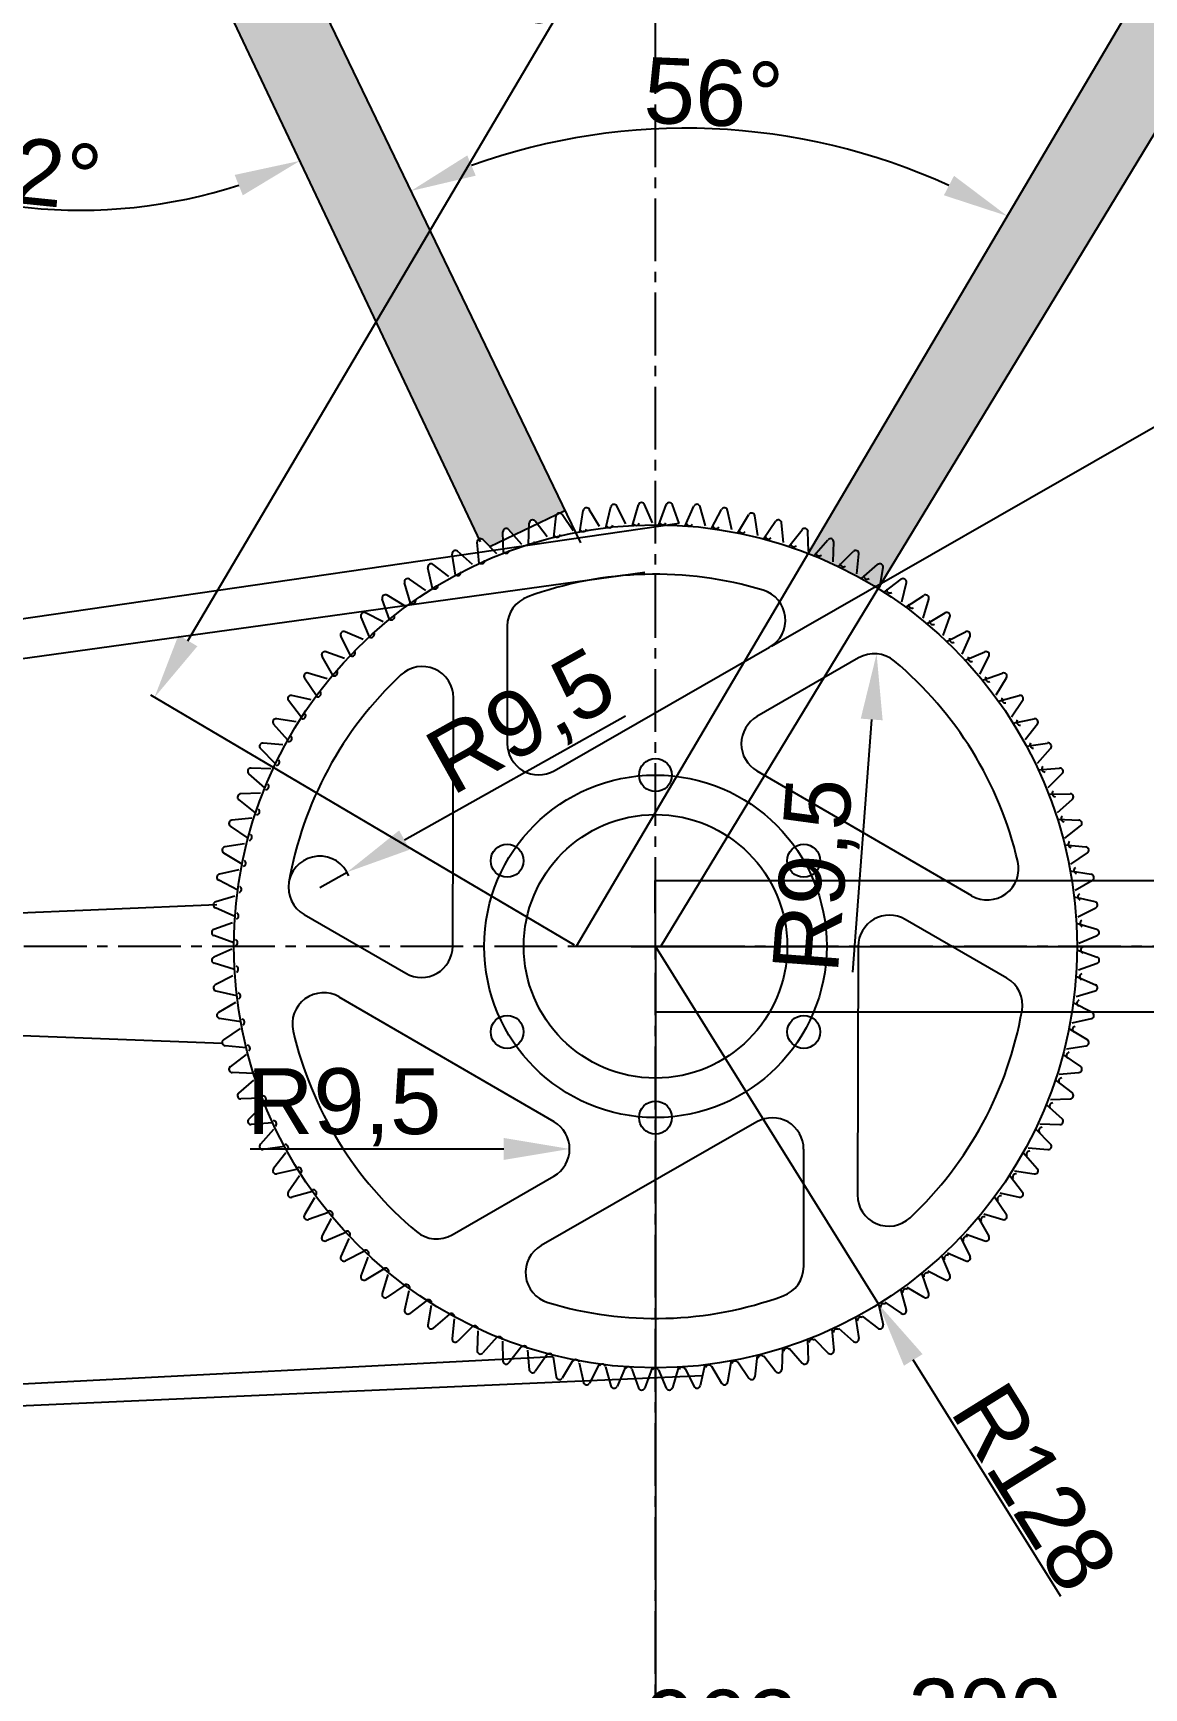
# Model space of a CAD drawing. Header units: millimetres. Extents: x 1569 to 4568, y 657 to 2601.
# Drawn here: x 2458 to 2795, y 1323 to 1825 of the extents above; entities that cross this region are included whole.
import ezdxf

# ---------------------------------------------------------------- set-up
doc = ezdxf.new("R2010")
doc.units = ezdxf.units.MM
doc.linetypes.add('CENTER2', pattern=[28.575, 19.05, -3.175, 3.175, -3.175])
doc.styles.get("Standard").update_dxf_attribs({"font": 'arial.ttf'})
doc.dimstyles.new('ISO-25', dxfattribs={"dimtxt": 20, "dimasz": 20, "dimexe": 1.25, "dimexo": 0.625, "dimtad": 1, "dimtxsty": 'Standard', "dimcen": 2.5, "dimadec": 0, "dimazin": 0, "dimtfac": 1, "dimtmove": 0, "dimatfit": 3, "dimfxl": 1, "dimarcsym": 0})

# ---------------------------------------------------------------- blocks, each defined once
blk = doc.blocks.new('*U1')
at = {"color": 0, "linetype": 'CENTER2', "transparency": 16777216}
for p, q in [((0, 8), (0, 584.58)), ((-791.83, 0), (-8, 0)), ((8, 0), (928.58, 0)), ((0, -392.41), (0, -8))]:
    blk.add_line(p, q, dxfattribs=at)
at = {"color": 0, "linetype": 'Continuous', "transparency": 16777216}
for p, q in [((-4, 0), (4, 0)), ((0, -4), (0, 4))]:
    blk.add_line(p, q, dxfattribs=at)
blk = doc.blocks.new('*U2')
blk.add_circle((0, 0), 5)
blk = doc.blocks.new('*U3')
at = {"color": 0, "linetype": 'ByBlock', "lineweight": -2, "transparency": 16777216}
blk.add_blockref('*U2', (2647.01, 1599.82), dxfattribs=at)
for p, rotation in [((2601.97, 1573.82), 59.99999999999999), ((2692.04, 1573.82), 299.9999999999999), ((2601.97, 1521.82), 120), ((2692.04, 1521.82), 240), ((2647.01, 1495.82), 180)]:
    blk.add_blockref('*U2', p, dxfattribs=dict(at, rotation=rotation))
blk = doc.blocks.new('*U4')
blk.add_line((-32.72, -18.76), (32.72, 18.76))
blk = doc.blocks.new('*U5')
at = {"color": 0, "linetype": 'ByBlock', "lineweight": -2, "transparency": 16777216}
blk.add_blockref('*U4', (2648.95, 1619.9), dxfattribs=at)
for p, rotation in [((2585.56, 1585.55), 59.99999999999999), ((2710.4, 1582.17), 299.9999999999999), ((2583.61, 1513.47), 120), ((2708.45, 1510.1), 240), ((2645.06, 1475.75), 180)]:
    blk.add_blockref('*U4', p, dxfattribs=dict(at, rotation=rotation))
blk = doc.blocks.new('*U6')
blk.add_arc((3.03, -109.57), 113, 73.1815, 110.0595)
blk = doc.blocks.new('*U7')
at = {"color": 0, "linetype": 'ByBlock', "lineweight": -2, "transparency": 16777216}
blk.add_blockref('*U6', (2643.97, 1657.39), dxfattribs=at)
for p, rotation in [((2740.38, 1605.23), 299.9999999999999), ((2550.6, 1599.98), 59.99999999999999), ((2743.41, 1495.66), 240), ((2553.63, 1490.41), 120), ((2650.04, 1438.25), 180)]:
    blk.add_blockref('*U6', p, dxfattribs=dict(at, rotation=rotation))
blk = doc.blocks.new('*U8')
blk.add_arc((-6.12, -0.43), 9.5, 299.8197, 73.1815)
blk = doc.blocks.new('*U9')
at = {"color": 0, "linetype": 'ByBlock', "lineweight": -2, "transparency": 16777216}
blk.add_blockref('*U8', (2683.08, 1647.32), dxfattribs=at)
for p, rotation in [((2578.87, 1628.81), 60.00000000000001), ((2751.21, 1566.33), 299.9999999999999), ((2542.8, 1529.31), 120), ((2715.14, 1466.83), 239.9999999999999), ((2610.94, 1448.32), 180)]:
    blk.add_blockref('*U8', p, dxfattribs=dict(at, rotation=rotation))
blk = doc.blocks.new('*U10')
blk.add_arc((2.39, 4.75), 9.5, 180, 299.8197)
blk = doc.blocks.new('*U11')
at = {"color": 0, "linetype": 'ByBlock', "lineweight": -2, "transparency": 16777216}
for p, rotation in [((2677.26, 1609.04), 299.9999999999998), ((2715.15, 1552.23), 239.9999999999999), ((2578.86, 1543.42), 59.99999999999996), ((2616.75, 1486.6), 119.9999999999999), ((2684.89, 1491.01), 180)]:
    blk.add_blockref('*U10', p, dxfattribs=dict(at, rotation=rotation))
blk.add_blockref('*U10', (2609.12, 1604.63), dxfattribs=at)
blk = doc.blocks.new('*U12')
blk.add_line((0, 17.83), (0, -17.83))
blk = doc.blocks.new('*U13')
at = {"color": 0, "linetype": 'ByBlock', "lineweight": -2, "transparency": 16777216}
blk.add_blockref('*U12', (2602.01, 1627.21), dxfattribs=at)
for p, rotation in [((2693.26, 1626.49), 299.9999999999999), ((2555.75, 1548.55), 59.99999999999999), ((2738.26, 1547.1), 240), ((2692.01, 1468.43), 180), ((2600.75, 1469.16), 120)]:
    blk.add_blockref('*U12', p, dxfattribs=dict(at, rotation=rotation))
blk = doc.blocks.new('*U14')
blk.add_arc((6.38, -4.46), 9.5, 110.0595, 180)
blk = doc.blocks.new('*U15')
at = {"color": 0, "linetype": 'ByBlock', "lineweight": -2, "transparency": 16777216}
blk.add_blockref('*U14', (2605.13, 1649.51), dxfattribs=at)
for p, rotation in [((2714.13, 1634.93), 299.9999999999999), ((2538.01, 1562.4), 59.99999999999999), ((2756.01, 1533.25), 239.9999999999999), ((2579.89, 1460.71), 120), ((2688.89, 1446.14), 180)]:
    blk.add_blockref('*U14', p, dxfattribs=dict(at, rotation=rotation))
blk = doc.blocks.new('*U16')
blk.add_arc((0, -0.7), 1, 23.1959, 156.8041)
blk = doc.blocks.new('*U17')
at = {"color": 0, "linetype": 'ByBlock', "lineweight": -2, "transparency": 16777216}
for p, rotation in [((2625.2, 1674.06), 190.8), ((2633.17, 1675.25), 187.2), ((2641.2, 1675.94), 183.6), ((2649.26, 1676.13), 180), ((2657.32, 1675.8), 176.4000000000001), ((2665.33, 1674.97), 172.8000000000001), ((2673.28, 1673.64), 169.2000000000001), ((2609.56, 1670.19), 198.0000000000001), ((2617.32, 1672.37), 194.4000000000001), ((2681.13, 1671.81), 165.6000000000001), ((2688.85, 1669.5), 162.0000000000001), ((2594.53, 1664.39), 205.2), ((2601.95, 1667.53), 201.6000000000001), ((2696.41, 1666.7), 158.4), ((2703.78, 1663.43), 154.8000000000001), ((2587.31, 1660.8), 208.8), ((2710.93, 1659.71), 151.2), ((2580.34, 1656.76), 212.4), ((2717.83, 1655.55), 147.6000000000001), ((2573.63, 1652.28), 216), ((2724.46, 1650.96), 144), ((2567.22, 1647.4), 219.6), ((2730.79, 1645.96), 140.3999999999999), ((2561.13, 1642.12), 223.2), ((2736.79, 1640.58), 136.8), ((2555.38, 1636.47), 226.8), ((2742.43, 1634.83), 133.2), ((2549.99, 1630.47), 230.4000000000001), ((2747.71, 1628.74), 129.6), ((2545, 1624.15), 234), ((2752.6, 1622.32), 126), ((2540.41, 1617.52), 237.6000000000001), ((2757.07, 1615.62), 122.4), ((2536.24, 1610.62), 241.2), ((2761.11, 1608.64), 118.8), ((2532.52, 1603.47), 244.8), ((2764.71, 1601.43), 115.2), ((2529.26, 1596.1), 248.4), ((2767.84, 1594.01), 111.6000000000001), ((2526.46, 1588.54), 251.9999999999999), ((2770.51, 1586.4), 108), ((2524.14, 1580.82), 255.6), ((2772.69, 1578.64), 104.4), ((2522.31, 1572.97), 259.2), ((2774.38, 1570.76), 100.8), ((2520.98, 1565.02), 262.8000000000001), ((2775.57, 1562.78), 97.20000000000003), ((2520.15, 1557), 266.4), ((2776.25, 1554.75), 93.60000000000004), ((2519.83, 1548.95), 270.0000000000001), ((2776.44, 1546.69), 90.00000000000001), ((2520.01, 1540.89), 273.6), ((2776.11, 1538.64), 86.40000000000003), ((2520.7, 1532.86), 277.2), ((2775.28, 1530.62), 82.8), ((2521.89, 1524.89), 280.8), ((2773.95, 1522.67), 79.20000000000002), ((2523.58, 1517.01), 284.4), ((2772.13, 1514.82), 75.60000000000002), ((2525.76, 1509.25), 287.9999999999999), ((2769.81, 1507.1), 72), ((2528.43, 1501.64), 291.6), ((2767.01, 1499.54), 68.40000000000002), ((2531.56, 1494.21), 295.2), ((2763.75, 1492.17), 64.79999999999998), ((2535.16, 1487), 298.8000000000001), ((2760.02, 1485.02), 61.20000000000001), ((2539.2, 1480.03), 302.4000000000001), ((2755.86, 1478.12), 57.60000000000003), ((2543.67, 1473.32), 306.0000000000001), ((2751.27, 1471.5), 54), ((2548.56, 1466.91), 309.6), ((2746.27, 1465.17), 50.40000000000001), ((2553.83, 1460.81), 313.2), ((2740.89, 1459.17), 46.79999999999998), ((2559.48, 1455.07), 316.8), ((2735.14, 1453.52), 43.20000000000001), ((2565.48, 1449.68), 320.4), ((2729.05, 1448.24), 39.60000000000003), ((2571.81, 1444.69), 324.0000000000001), ((2722.64, 1443.36), 36.00000000000001), ((2578.43, 1440.1), 327.6000000000001), ((2715.93, 1438.89), 32.40000000000001), ((2585.34, 1435.93), 331.2000000000002), ((2592.48, 1432.21), 334.8000000000001), ((2708.96, 1434.85), 28.79999999999999), ((2599.85, 1428.94), 338.4000000000001), ((2694.32, 1428.11), 21.60000000000004), ((2701.74, 1431.25), 25.20000000000002), ((2607.41, 1426.15), 342.0000000000001), ((2615.13, 1423.83), 345.6), ((2622.98, 1422), 349.2), ((2678.95, 1423.27), 14.40000000000001), ((2686.71, 1425.45), 17.99999999999999), ((2630.93, 1420.67), 352.8000000000001), ((2638.95, 1419.84), 356.4000000000001), ((2655.06, 1419.7), 3.5999999999998), ((2663.1, 1420.39), 7.199999999999929), ((2671.07, 1421.58), 10.79999999999999)]:
    blk.add_blockref('*U16', p, dxfattribs=dict(at, rotation=rotation))
blk.add_blockref('*U16', (2647.01, 1419.52), dxfattribs=at)
blk = doc.blocks.new('*U18')
blk.add_line((-1.19, 2.77), (1.19, -2.77))
blk = doc.blocks.new('*U19')
at = {"color": 0, "linetype": 'ByBlock', "lineweight": -2, "transparency": 16777216}
for p, rotation in [((2620.32, 1676.47), 190.7999999999999), ((2628.45, 1677.89), 187.1999999999999), ((2636.66, 1678.8), 183.5999999999998), ((2644.9, 1679.19), 180), ((2653.15, 1679.07), 176.4), ((2661.38, 1678.42), 172.8000000000001), ((2669.56, 1677.26), 169.2000000000001), ((2677.64, 1675.59), 165.6), ((2604.41, 1672.11), 198), ((2612.3, 1674.54), 194.3999999999999), ((2685.6, 1673.41), 162), ((2693.41, 1670.74), 158.4), ((2589.17, 1665.79), 205.2), ((2596.69, 1669.19), 201.5999999999999), ((2701.04, 1667.59), 154.8), ((2581.87, 1661.93), 208.8), ((2708.45, 1663.96), 151.2), ((2574.84, 1657.62), 212.4), ((2715.62, 1659.87), 147.6), ((2722.52, 1655.34), 144), ((2568.09, 1652.87), 215.9999999999999), ((2729.12, 1650.39), 140.4), ((2561.65, 1647.7), 219.6), ((2555.54, 1642.15), 223.1999999999999), ((2735.4, 1645.03), 136.8), ((2549.8, 1636.22), 226.8), ((2741.33, 1639.29), 133.2), ((2746.89, 1633.18), 129.6), ((2544.44, 1629.94), 230.4), ((2752.05, 1626.74), 126), ((2539.49, 1623.34), 234), ((2534.96, 1616.44), 237.6), ((2756.8, 1619.99), 122.4), ((2761.11, 1612.96), 118.8), ((2530.87, 1609.27), 241.1999999999999), ((2527.24, 1601.85), 244.7999999999999), ((2764.98, 1605.66), 115.2), ((2768.38, 1598.14), 111.6), ((2524.09, 1594.23), 248.4), ((2521.41, 1586.42), 251.9999999999999), ((2771.3, 1590.42), 108), ((2773.73, 1582.53), 104.4), ((2519.24, 1578.45), 255.6), ((2775.66, 1574.51), 100.8), ((2517.57, 1570.37), 259.2), ((2777.08, 1566.38), 97.2), ((2516.41, 1562.2), 262.8000000000001), ((2777.99, 1558.17), 93.59999999999997), ((2515.76, 1553.97), 266.4), ((2778.38, 1549.93), 89.99999999999999), ((2515.63, 1545.72), 270), ((2778.25, 1541.67), 86.4), ((2516.03, 1537.47), 273.6), ((2777.61, 1533.44), 82.79999999999995), ((2516.93, 1529.27), 277.1999999999999), ((2518.36, 1521.14), 280.7999999999999), ((2776.45, 1525.27), 79.19999999999999), ((2774.77, 1517.19), 75.59999999999995), ((2520.29, 1513.11), 284.4), ((2772.6, 1509.23), 71.99999999999997), ((2522.71, 1505.22), 288), ((2769.93, 1501.42), 68.39999999999999), ((2525.63, 1497.5), 291.6), ((2766.77, 1493.79), 64.79999999999997), ((2529.03, 1489.98), 295.2000000000001), ((2763.14, 1486.38), 61.19999999999997), ((2532.9, 1482.69), 298.8000000000001), ((2537.21, 1475.65), 302.4), ((2759.05, 1479.21), 57.59999999999994), ((2754.53, 1472.31), 53.99999999999998), ((2541.96, 1468.9), 305.9999999999999), ((2749.57, 1465.7), 50.39999999999998), ((2547.12, 1462.46), 309.6), ((2552.68, 1456.36), 313.1999999999999), ((2744.21, 1459.43), 46.79999999999997), ((2558.61, 1450.62), 316.8), ((2738.47, 1453.5), 43.19999999999999), ((2564.89, 1445.26), 320.4), ((2732.37, 1447.94), 39.59999999999994), ((2571.49, 1440.3), 323.9999999999999), ((2725.93, 1442.78), 35.99999999999996), ((2578.39, 1435.77), 327.6), ((2719.18, 1438.03), 32.39999999999998), ((2585.56, 1431.69), 331.2), ((2704.85, 1429.85), 25.19999999999997), ((2712.14, 1433.71), 28.79999999999993), ((2592.97, 1428.06), 334.8000000000001), ((2600.6, 1424.9), 338.4), ((2697.32, 1426.45), 21.59999999999994), ((2608.41, 1422.23), 342), ((2616.37, 1420.05), 345.6), ((2673.69, 1419.17), 10.79999999999992), ((2681.72, 1421.1), 14.39999999999996), ((2689.6, 1423.53), 17.99999999999997), ((2624.46, 1418.38), 349.1999999999999), ((2632.63, 1417.22), 352.8), ((2640.86, 1416.58), 356.4), ((2657.36, 1416.84), 3.5999999999998), ((2665.56, 1417.75), 7.199999999999929)]:
    blk.add_blockref('*U18', p, dxfattribs=dict(at, rotation=rotation))
blk.add_blockref('*U18', (2649.11, 1416.45), dxfattribs=at)
blk = doc.blocks.new('*U20')
blk.add_arc((-0.02, 0.64), 1, 203.1959, 343.5363)
blk = doc.blocks.new('*U21')
at = {"color": 0, "linetype": 'ByBlock', "lineweight": -2, "transparency": 16777216}
for p, rotation in [((2617.67, 1679.03), 190.8), ((2625.97, 1680.62), 187.2), ((2634.35, 1681.68), 183.6), ((2642.78, 1682.21), 180), ((2651.22, 1682.21), 176.4000000000002), ((2659.65, 1681.68), 172.8000000000001), ((2668.03, 1680.62), 169.2000000000001), ((2676.33, 1679.04), 165.6000000000001), ((2601.46, 1674.32), 198), ((2609.49, 1676.93), 194.4), ((2684.51, 1676.94), 162.0000000000001), ((2692.55, 1674.33), 158.4), ((2585.96, 1667.62), 205.2000000000001), ((2593.6, 1671.21), 201.6), ((2700.4, 1671.22), 154.8000000000001), ((2708.04, 1667.62), 151.2), ((2578.56, 1663.55), 208.8), ((2715.44, 1663.55), 147.6000000000001), ((2571.43, 1659.02), 212.4), ((2722.57, 1659.03), 144.0000000000001), ((2564.6, 1654.06), 216), ((2729.41, 1654.06), 140.4000000000001), ((2558.09, 1648.67), 219.6000000000001), ((2735.92, 1648.68), 136.8000000000001), ((2551.93, 1642.89), 223.2000000000001), ((2742.07, 1642.9), 133.2000000000001), ((2546.15, 1636.73), 226.8000000000001), ((2747.86, 1636.74), 129.6000000000001), ((2540.77, 1630.22), 230.4), ((2753.24, 1630.23), 126), ((2535.8, 1623.39), 234), ((2758.21, 1623.4), 122.4000000000001), ((2531.28, 1616.26), 237.6), ((2762.73, 1616.27), 118.8000000000001), ((2527.21, 1608.86), 241.2), ((2766.8, 1608.87), 115.2000000000001), ((2523.61, 1601.21), 244.7999999999999), ((2770.4, 1601.22), 111.6), ((2520.5, 1593.36), 248.4), ((2773.51, 1593.37), 108), ((2517.89, 1585.33), 252.0000000000001), ((2776.12, 1585.34), 104.4000000000001), ((2515.79, 1577.15), 255.6000000000001), ((2778.22, 1577.16), 100.8000000000001), ((2514.21, 1568.85), 259.2), ((2779.8, 1568.86), 97.20000000000005), ((2513.15, 1560.47), 262.8000000000001), ((2780.86, 1560.48), 93.60000000000002), ((2512.62, 1552.04), 266.4), ((2781.39, 1552.05), 90.00000000000004), ((2512.62, 1543.59), 270), ((2781.39, 1543.6), 86.40000000000005), ((2513.15, 1535.16), 273.6), ((2780.86, 1535.17), 82.80000000000007), ((2514.21, 1526.78), 277.2), ((2779.8, 1526.79), 79.20000000000003), ((2515.79, 1518.49), 280.8), ((2778.22, 1518.5), 75.60000000000001), ((2517.89, 1510.31), 284.4), ((2776.12, 1510.32), 72.00000000000003), ((2520.5, 1502.27), 288.0000000000001), ((2773.51, 1502.28), 68.40000000000005), ((2523.61, 1494.42), 291.6000000000001), ((2770.4, 1494.43), 64.80000000000005), ((2527.21, 1486.78), 295.2000000000001), ((2766.81, 1486.79), 61.20000000000004), ((2531.28, 1479.38), 298.8000000000001), ((2762.74, 1479.39), 57.60000000000001), ((2535.81, 1472.24), 302.4), ((2758.21, 1472.25), 54.00000000000001), ((2540.77, 1465.41), 306), ((2753.25, 1465.42), 50.40000000000003), ((2546.16, 1458.9), 309.6), ((2747.86, 1458.91), 46.80000000000001), ((2551.94, 1452.75), 313.1999999999999), ((2742.08, 1452.75), 43.20000000000004), ((2558.1, 1446.97), 316.8000000000001), ((2735.92, 1446.97), 39.59999999999999), ((2564.6, 1441.58), 320.4), ((2729.42, 1441.59), 36.00000000000003), ((2571.44, 1436.62), 324.0000000000001), ((2722.58, 1436.62), 32.40000000000004), ((2578.57, 1432.09), 327.6000000000001), ((2715.45, 1432.1), 28.8), ((2585.97, 1428.02), 331.2000000000002), ((2708.05, 1428.03), 25.20000000000002), ((2593.61, 1424.43), 334.8000000000001), ((2700.41, 1424.43), 21.59999999999998), ((2601.47, 1421.32), 338.4000000000001), ((2609.5, 1418.71), 342.0000000000001), ((2617.68, 1416.61), 345.6), ((2676.34, 1416.61), 10.79999999999995), ((2684.52, 1418.71), 14.40000000000004), ((2692.56, 1421.32), 17.99999999999999), ((2625.98, 1415.03), 349.2000000000002), ((2634.36, 1413.97), 352.8000000000001), ((2642.79, 1413.44), 356.4000000000003), ((2659.66, 1413.97), 3.600000000000003), ((2668.04, 1415.03), 7.19999999999998)]:
    blk.add_blockref('*U20', p, dxfattribs=dict(at, rotation=rotation))
blk.add_blockref('*U20', (2651.23, 1413.44), dxfattribs=at)
blk = doc.blocks.new('*U22')
blk.add_line((0.92, 3.11), (-0.92, -3.11))
blk = doc.blocks.new('*U23')
at = {"color": 0, "linetype": 'ByBlock', "lineweight": -2, "transparency": 16777216}
for p, rotation in [((2616.5, 1675.28), 190.8), ((2624.56, 1676.94), 187.2), ((2632.71, 1678.1), 183.5999999999998), ((2640.92, 1678.74), 180), ((2649.15, 1678.86), 176.4000000000001), ((2657.38, 1678.47), 172.8000000000001), ((2665.56, 1677.56), 169.2), ((2673.67, 1676.14), 165.6), ((2600.76, 1670.45), 198), ((2608.55, 1673.11), 194.4), ((2681.67, 1674.21), 162), ((2689.54, 1671.79), 158.4), ((2593.15, 1667.31), 201.5999999999999), ((2697.24, 1668.87), 154.8), ((2704.74, 1665.48), 151.2), ((2585.76, 1663.69), 205.2), ((2712.02, 1661.62), 147.6), ((2578.6, 1659.61), 208.8), ((2719.03, 1657.31), 144), ((2571.72, 1655.1), 212.4), ((2725.77, 1652.58), 140.4), ((2565.13, 1650.16), 216), ((2732.19, 1647.42), 136.8), ((2558.87, 1644.82), 219.6), ((2738.27, 1641.88), 133.2), ((2552.95, 1639.09), 223.2000000000001), ((2744, 1635.96), 129.6), ((2547.4, 1633), 226.7999999999999), ((2542.25, 1626.58), 230.4), ((2749.34, 1629.7), 126), ((2754.28, 1623.11), 122.4), ((2537.51, 1619.85), 234), ((2758.8, 1616.23), 118.8), ((2533.21, 1612.83), 237.6), ((2762.87, 1609.07), 115.2), ((2529.35, 1605.56), 241.2), ((2766.49, 1601.68), 111.6), ((2525.96, 1598.06), 244.7999999999999), ((2769.64, 1594.07), 108), ((2523.04, 1590.36), 248.4), ((2772.3, 1586.28), 104.4), ((2520.62, 1582.49), 252), ((2774.46, 1578.33), 100.8), ((2518.69, 1574.48), 255.6000000000001), ((2517.27, 1566.38), 259.2), ((2776.13, 1570.27), 97.20000000000003), ((2777.28, 1562.12), 93.59999999999998), ((2516.36, 1558.19), 262.8000000000001), ((2777.92, 1553.91), 90.00000000000001), ((2515.96, 1549.97), 266.4), ((2778.05, 1545.68), 86.40000000000002), ((2516.09, 1541.74), 270), ((2777.65, 1537.45), 82.8), ((2516.73, 1533.53), 273.6), ((2776.75, 1529.27), 79.20000000000002), ((2517.88, 1525.38), 277.1999999999999), ((2775.32, 1521.16), 75.59999999999997), ((2519.55, 1517.31), 280.7999999999999), ((2773.4, 1513.16), 71.99999999999999), ((2521.72, 1509.37), 284.4), ((2524.38, 1501.58), 288), ((2770.97, 1505.29), 68.4), ((2768.06, 1497.59), 64.79999999999998), ((2527.52, 1493.97), 291.6000000000001), ((2531.14, 1486.57), 295.2), ((2764.66, 1490.09), 61.2), ((2760.8, 1482.81), 57.59999999999997), ((2535.21, 1479.42), 298.8000000000001), ((2756.5, 1475.79), 54), ((2539.73, 1472.53), 302.4), ((2544.67, 1465.95), 306), ((2751.76, 1469.06), 50.40000000000001), ((2550.01, 1459.68), 309.6), ((2746.61, 1462.64), 46.79999999999999), ((2741.06, 1456.55), 43.20000000000001), ((2555.74, 1453.77), 313.1999999999999), ((2735.15, 1450.83), 39.59999999999997), ((2561.82, 1448.22), 316.8), ((2728.88, 1445.49), 35.99999999999999), ((2568.25, 1443.07), 320.4), ((2722.29, 1440.55), 32.40000000000001), ((2574.98, 1438.33), 324), ((2715.41, 1436.03), 28.79999999999998), ((2582, 1434.02), 327.6), ((2589.27, 1430.17), 331.2), ((2708.26, 1431.96), 25.19999999999999), ((2596.77, 1426.77), 334.8), ((2693.25, 1425.19), 17.99999999999997), ((2700.86, 1428.34), 21.59999999999998), ((2604.47, 1423.86), 338.4), ((2612.34, 1421.43), 342), ((2620.34, 1419.5), 345.6), ((2677.52, 1420.36), 10.79999999999999), ((2685.46, 1422.53), 14.39999999999999), ((2628.45, 1418.08), 349.1999999999999), ((2636.64, 1417.17), 352.8000000000001), ((2644.86, 1416.78), 356.3999999999999), ((2661.3, 1417.55), 3.5999999999998), ((2669.45, 1418.7), 7.20000000000003)]:
    blk.add_blockref('*U22', p, dxfattribs=dict(at, rotation=rotation))
blk.add_blockref('*U22', (2653.09, 1416.9), dxfattribs=at)
blk = doc.blocks.new('*D38')
at = {"color": 0, "lineweight": -2, "transparency": 16777216}
for p, q in [((2461.79, 1957.84), (2403.87, 2001.03)), ((2111.36, 1606.67), (2392.92, 1984.25)), ((2156.32, 1548.2), (2098.4, 1591.39))]:
    blk.add_line(p, q, dxfattribs=at)
at = {"color": 0, "transparency": 16777216}
for points in [[(2390.25, 1986.24), (2395.59, 1982.26), (2404.88, 2000.28)], [(2108.69, 1608.67), (2114.03, 1604.68), (2099.4, 1590.64)]]:
    blk.add_solid(points, dxfattribs=at)
at = {"layer": 'Defpoints', "color": 0, "transparency": 16777216}
for p in [(2404.88, 2000.28), (2462.29, 1957.46), (2156.82, 1547.82)]:
    blk.add_point(p, dxfattribs=at)
at = {"color": 0, "transparency": 16777216, "insert": (2243.45, 1801.94), "char_height": 20, "attachment_point": 5, "rotation": 53.2879}
blk.add_mtext('511', dxfattribs=at)
blk = doc.blocks.new('*D44')
at = {"color": 0, "lineweight": -2, "transparency": 16777216}
for p, q in [((2647.01, 1547.82), (2714.71, 1439.2)), ((2770.06, 1350.41), (2725.29, 1422.22))]:
    blk.add_line(p, q, dxfattribs=at)
at = {"color": 0, "transparency": 16777216}
blk.add_solid([(2728.12, 1423.99), (2722.46, 1420.46), (2714.71, 1439.2)], dxfattribs=at)
at = {"layer": 'Defpoints', "color": 0, "transparency": 16777216}
for p in [(2647.01, 1547.82), (2714.71, 1439.2)]:
    blk.add_point(p, dxfattribs=at)
at = {"color": 0, "transparency": 16777216, "insert": (2762.16, 1383.56), "char_height": 20, "attachment_point": 5, "rotation": 301.9359}
blk.add_mtext('R128', dxfattribs=at)
blk = doc.blocks.new('*D45')
at = {"color": 0, "lineweight": -2, "transparency": 16777216}
for p, q in [((2883.67, 1990.83), (2755.01, 2066.74)), ((2505.05, 1640.64), (2745.92, 2048.88)), ((2622.47, 1548.14), (2493.81, 1624.05))]:
    blk.add_line(p, q, dxfattribs=at)
at = {"color": 0, "transparency": 16777216}
for points in [[(2743.05, 2050.57), (2748.79, 2047.19), (2756.09, 2066.1)], [(2502.18, 1642.34), (2507.92, 1638.95), (2494.89, 1623.42)]]:
    blk.add_solid(points, dxfattribs=at)
at = {"layer": 'Defpoints', "color": 0, "transparency": 16777216}
for p in [(2756.09, 2066.1), (2884.21, 1990.51), (2623.01, 1547.82)]:
    blk.add_point(p, dxfattribs=at)
at = {"color": 0, "transparency": 16777216, "insert": (2616.15, 1850.27), "char_height": 20, "attachment_point": 5, "rotation": 59.4584}
blk.add_mtext('514', dxfattribs=at)
blk = doc.blocks.new('*D49')
at = {"color": 0, "lineweight": -2, "transparency": 16777216}
for p, q in [((2171.76, 1545.2), (2172.27, 1298.81)), ((3133.76, 1547.2), (3134.27, 1300.81)), ((2192.27, 1300.1), (3114.27, 1302.02))]:
    blk.add_line(p, q, dxfattribs=at)
at = {"color": 0, "transparency": 16777216}
for points in [[(2192.26, 1303.44), (2192.28, 1296.77), (2172.27, 1300.06)], [(3114.26, 1305.35), (3114.28, 1298.68), (3134.27, 1302.06)]]:
    blk.add_solid(points, dxfattribs=at)
at = {"layer": 'Defpoints', "color": 0, "transparency": 16777216}
for p in [(3133.76, 1547.82), (2171.76, 1545.82), (3134.27, 1302.06)]:
    blk.add_point(p, dxfattribs=at)
at = {"color": 0, "transparency": 16777216, "insert": (2666.98, 1311.92), "char_height": 20, "attachment_point": 5, "rotation": 0.1189}
blk.add_mtext('962', dxfattribs=at)
blk = doc.blocks.new('*D51')
at = {"color": 0, "lineweight": -2, "transparency": 16777216}
blk.add_line((2533.74, 1937.96), (2556.25, 2022.13), dxfattribs=at)
at = {"color": 0, "transparency": 16777216}
blk.add_solid([(2553.03, 2022.99), (2559.47, 2021.27), (2561.42, 2041.45)], dxfattribs=at)
at = {"layer": 'Defpoints', "color": 0, "transparency": 16777216}
for p in [(2561.42, 2041.45), (2458.09, 1655.03)]:
    blk.add_point(p, dxfattribs=at)
at = {"color": 0, "transparency": 16777216, "insert": (2531.4, 1973.33), "char_height": 20, "attachment_point": 5, "rotation": 75.0293}
blk.add_mtext('∅400', dxfattribs=at)
blk = doc.blocks.new('*D52')
at = {"color": 0, "lineweight": -2, "transparency": 16777216}
blk.add_arc((2656.2, 1604.06), 192.19, 65.4235, 109.7823, dxfattribs=at)
at = {"color": 0, "transparency": 16777216}
for points in [[(2592.44, 1781.84), (2589.86, 1787.99), (2572.71, 1777.18)], [(2737.67, 1781.8), (2734.59, 1775.89), (2753.86, 1769.59)]]:
    blk.add_solid(points, dxfattribs=at)
at = {"layer": 'Defpoints', "color": 0, "transparency": 16777216}
for p in [(2884.71, 1991.36), (2486.26, 1956.41), (2695.43, 1792.21), (2624.24, 1670.32), (2623.01, 1547.82)]:
    blk.add_point(p, dxfattribs=at)
at = {"color": 0, "transparency": 16777216, "insert": (2664.69, 1806.92), "char_height": 20, "attachment_point": 5, "rotation": 357.6029}
blk.add_mtext('56°', dxfattribs=at)
blk = doc.blocks.new('*D53')
at = {"color": 0, "lineweight": -2, "transparency": 16777216}
blk.add_arc((2472.37, 1927.18), 155.82, 240.3459, 287.9805, dxfattribs=at)
at = {"color": 0, "transparency": 16777216}
for points in [[(2393.44, 1788.98), (2397.11, 1794.55), (2378.57, 1802.76)], [(2519.24, 1782.07), (2521.7, 1775.87), (2539.06, 1786.35)]]:
    blk.add_solid(points, dxfattribs=at)
at = {"layer": 'Defpoints', "color": 0, "transparency": 16777216}
for p in [(2472.37, 1927.18), (2472.37, 1927.18), (2428.82, 1777.57), (2593.86, 1670.62), (2185.29, 1546.4)]:
    blk.add_point(p, dxfattribs=at)
at = {"color": 0, "transparency": 16777216, "insert": (2457.62, 1782.95), "char_height": 20, "attachment_point": 5, "rotation": 354.1632}
blk.add_mtext('62°', dxfattribs=at)
blk = doc.blocks.new('*D56')
at = {"color": 0, "lineweight": -2, "transparency": 16777216}
blk.add_line((2523.99, 1486.3), (2600.94, 1486.3), dxfattribs=at)
at = {"color": 0, "transparency": 16777216}
blk.add_solid([(2600.94, 1489.63), (2600.94, 1482.96), (2620.94, 1486.3)], dxfattribs=at)
at = {"layer": 'Defpoints', "color": 0, "transparency": 16777216}
for p in [(2611.44, 1486.3), (2620.94, 1486.3)]:
    blk.add_point(p, dxfattribs=at)
at = {"color": 0, "transparency": 16777216, "insert": (2552.47, 1498.94), "char_height": 20, "attachment_point": 5}
blk.add_mtext('R9,5', dxfattribs=at)
blk = doc.blocks.new('*D57')
at = {"color": 0, "lineweight": -2, "transparency": 16777216}
for p, q in [((2637.95, 1617.69), (2570.8, 1580.1)), ((2545.06, 1565.69), (2553.35, 1570.33))]:
    blk.add_line(p, q, dxfattribs=at)
blk.add_arc((2545.06, 1565.69), 9.5, 21.7048, 166.29, dxfattribs=at)
at = {"color": 0, "transparency": 16777216}
blk.add_solid([(2569.17, 1583.01), (2572.43, 1577.19), (2553.35, 1570.33)], dxfattribs=at)
at = {"layer": 'Defpoints', "color": 0, "transparency": 16777216}
for p in [(2553.35, 1570.33), (2545.06, 1565.69)]:
    blk.add_point(p, dxfattribs=at)
at = {"color": 0, "transparency": 16777216, "insert": (2606.92, 1614.82), "char_height": 20, "attachment_point": 5, "rotation": 29.2437}
blk.add_mtext('R9,5', dxfattribs=at)
blk = doc.blocks.new('*D58')
at = {"color": 0, "lineweight": -2, "transparency": 16777216}
blk.add_line((2706.92, 1539.97), (2712.67, 1616.71), dxfattribs=at)
at = {"color": 0, "transparency": 16777216}
blk.add_solid([(2709.34, 1616.96), (2715.99, 1616.46), (2714.16, 1636.65)], dxfattribs=at)
at = {"layer": 'Defpoints', "color": 0, "transparency": 16777216}
for p in [(2714.16, 1636.65), (2713.45, 1627.18)]:
    blk.add_point(p, dxfattribs=at)
at = {"color": 0, "transparency": 16777216, "insert": (2696.44, 1569.31), "char_height": 20, "attachment_point": 5, "rotation": 85.7143}
blk.add_mtext('R9,5', dxfattribs=at)
blk = doc.blocks.new('*D59')
at = {"color": 0, "lineweight": -2, "transparency": 16777216}
for p, q in [((2682.22, 1638.96), (2799.51, 1706.19)), ((2639.63, 1547.82), (2841.68, 1547.82))]:
    blk.add_line(p, q, dxfattribs=at)
blk.add_arc((2523.2, 1547.82), 317.23, 3.6129, 26.2068, dxfattribs=at)
at = {"color": 0, "transparency": 16777216}
for points in [[(2804.88, 1686.35), (2810.76, 1689.48), (2798.43, 1705.57)], [(2843.13, 1567.92), (2836.47, 1567.71), (2840.43, 1547.82)]]:
    blk.add_solid(points, dxfattribs=at)
at = {"layer": 'Defpoints', "color": 0, "transparency": 16777216}
for p in [(2681.68, 1638.65), (2616.23, 1601.14), (2835.67, 1602.58), (1855.18, 1547.82), (2639.01, 1547.82)]:
    blk.add_point(p, dxfattribs=at)
at = {"color": 0, "transparency": 16777216, "insert": (2840.23, 1632.23), "char_height": 20, "attachment_point": 5, "rotation": 284.9099}
blk.add_mtext('30°', dxfattribs=at)
blk = doc.blocks.new('*D61')
at = {"color": 0, "lineweight": -2, "transparency": 16777216}
for p, q in [((2647.01, 1547.2), (2647.01, 1303.17)), ((2847.01, 1547.2), (2847.01, 1303.17)), ((2667.01, 1304.42), (2827.01, 1304.42))]:
    blk.add_line(p, q, dxfattribs=at)
at = {"color": 0, "transparency": 16777216}
for points in [[(2667.01, 1307.75), (2667.01, 1301.09), (2647.01, 1304.42)], [(2827.01, 1307.75), (2827.01, 1301.09), (2847.01, 1304.42)]]:
    blk.add_solid(points, dxfattribs=at)
at = {"layer": 'Defpoints', "color": 0, "transparency": 16777216}
for p in [(2647.01, 1547.82), (2847.01, 1547.82), (2847.01, 1304.42)]:
    blk.add_point(p, dxfattribs=at)
at = {"color": 0, "transparency": 16777216, "insert": (2747.01, 1315.26), "char_height": 20, "attachment_point": 5}
blk.add_mtext('200', dxfattribs=at)

msp = doc.modelspace()

# ---------------------------------------------------------------- hatches: boundary and pattern name
h = msp.add_hatch()
h.set_pattern_fill('ANSI38', color=256)
h.paths.add_polyline_path([(3083.67, 1931.913), (3050.602, 1931.913, -0.229799), (3014.476, 1884.579), (3032.202, 1858.621, 0.2523412)])
h.paths.add_polyline_path([(3014.476, 1884.579, -0.1493626), (2975.198, 1877.812), (2975.198, 1863.369), (2980.086, 1856.183, -0.0063666), (2988.171, 1848.65, 0.1213483), (3032.202, 1858.621)])
h.paths.add_polyline_path([(2368.614, 2065.247, 0.3695026), (2470.531, 2044.356, -0.1432821), (2582.424, 2034.568), (2583.776, 2034.568, 0.1367699), (2613.11, 2048.282, 0.0528202), (2613.776, 2054.568, 0.1706093)])
h.paths.add_polyline_path([(2373.129, 1724.527), (2363.167, 1713.918), (2355.877, 1720.764), (2348.588, 1727.609), (2359.412, 1739.136, 0.021479), (2342.3, 1754.655), (2312.761, 1715.474, -0.1150102), (2372.21, 1635.203), (2422.109, 1642.464, 0.026466), (2410.702, 1668.536), (2398.414, 1660.738), (2393.056, 1669.181), (2387.698, 1677.624), (2401.048, 1686.097, 0.0442322)])
h.paths.add_polyline_path([(2311.892, 1758.811), (2307.039, 1761.48), (2298.276, 1766.297), (2305.893, 1780.153, 0.0442322), (2262.914, 1800.38), (2259.295, 1786.284), (2249.609, 1788.771), (2239.923, 1791.258), (2243.855, 1806.573, 0.0442322), (2197.196, 1815.476), (2197.196, 1800.923), (2187.196, 1800.923), (2177.196, 1800.923), (2177.196, 1816.735, 0.0442322), (2129.789, 1813.754), (2133.408, 1799.658), (2123.722, 1797.171), (2114.036, 1794.684), (2110.104, 1810, 0.0442322), (2064.927, 1795.323), (2071.938, 1782.57), (2063.175, 1777.752), (2054.412, 1772.935), (2046.795, 1786.791, 0.0442322), (2006.687, 1761.34), (2016.65, 1750.731), (2009.36, 1743.886), (2002.07, 1737.04), (1991.246, 1748.567, 0.0442322), (1958.728, 1713.941), (1971.016, 1706.144), (1965.658, 1697.7), (1960.299, 1689.257), (1946.949, 1697.73, 0.0442322), (1924.063, 1656.105), (1937.904, 1651.608), (1934.814, 1642.097), (1931.724, 1632.587), (1916.686, 1637.473, 0.0442322), (1904.871, 1591.465), (1919.395, 1590.551), (1918.767, 1580.571), (1918.14, 1570.59), (1902.359, 1571.583, 0.0221152), (1901.307, 1547.822), (1950.307, 1547.822, -0.5978), (2291.681, 1731.312)])
h.paths.add_polyline_path([(1950.307, 1547.822), (1901.307, 1547.822, 0.0220954), (1902.357, 1524.082), (1916.652, 1526.809), (1918.526, 1516.987), (1920.4, 1507.164), (1904.868, 1504.201, 0.0442322), (1916.679, 1458.192), (1929.847, 1464.388), (1934.105, 1455.34), (1938.363, 1446.292), (1924.055, 1439.559, 0.0442322), (1946.938, 1397.933), (1958.151, 1407.209), (1964.525, 1399.504), (1970.9, 1391.799), (1958.716, 1381.72, 0.0442322), (1991.231, 1347.092), (1999.785, 1358.866), (2007.876, 1352.988), (2015.966, 1347.11), (2006.672, 1334.318, 0.0442322), (2046.777, 1308.864), (2052.134, 1322.395), (2061.432, 1318.714), (2070.73, 1315.033), (2064.909, 1300.331, 0.0442322), (2110.085, 1285.651), (2111.909, 1300.089), (2121.83, 1298.836), (2131.751, 1297.583), (2129.769, 1281.895, 0.0442322), (2177.176, 1278.911), (2175.352, 1293.349), (2185.273, 1294.602), (2195.195, 1295.856), (2197.176, 1280.168, 0.0442322), (2243.836, 1289.067), (2238.479, 1302.598), (2247.777, 1306.28), (2257.074, 1309.961), (2262.895, 1295.259, 0.0442322), (2305.876, 1315.483), (2297.322, 1327.256), (2305.412, 1333.134), (2313.502, 1339.012), (2322.796, 1326.22, 0.0442322), (2359.398, 1356.497), (2348.184, 1365.773), (2354.559, 1373.478), (2360.933, 1381.183), (2373.116, 1371.104, 0.0442322), (2401.038, 1409.532), (2387.87, 1415.729), (2392.128, 1424.777), (2396.386, 1433.825), (2410.693, 1427.093, 0.026144), (2421.98, 1452.839), (2372.359, 1460.789, -0.814823)])
h.paths.add_polyline_path([(2438.009, 1521.424), (2388.942, 1523.351, -0.0669004), (2374.722, 1466.492), (2424.128, 1458.739, 0.0122307), (2428.181, 1471.257), (2413.885, 1473.984), (2415.759, 1483.807), (2417.633, 1493.63), (2433.165, 1490.667, 0.0289609)])
h.paths.add_polyline_path([(2433.169, 1604.959), (2419.328, 1600.462), (2416.238, 1609.973), (2413.148, 1619.483), (2428.186, 1624.37, 0.0066617), (2426.055, 1631.213), (2376.572, 1624.339, -0.0806659), (2390.186, 1555.138), (2423.358, 1556.553), (2423.34, 1556.84), (2439.121, 1557.833, 0.0442322)])
h.paths.add_polyline_path([(3062.072, 1755.477, 0.0290149), (3034.028, 1797.261, 0.0111308), (3023.026, 1792.531), (3032.302, 1775.658), (3014.776, 1766.023), (2997.25, 1756.388), (2987.974, 1773.261, 0.0256284), (2965.679, 1757.063), (2978.86, 1743.026), (2964.281, 1729.335), (2949.701, 1715.644), (2936.52, 1729.681, 0.0256284), (2918.954, 1708.447), (2935.212, 1698.13), (2924.495, 1681.243), (2913.779, 1664.357), (2897.521, 1674.674, 0.0256284), (2885.787, 1649.739), (2904.1, 1643.789), (2897.92, 1624.767), (2891.739, 1605.746), (2873.426, 1611.697, 0.0256284), (2868.263, 1584.627), (2887.48, 1583.418), (2886.224, 1563.457), (2885.241, 1547.822), (2914.733, 1547.822, -0.318729)])
h.paths.add_polyline_path([(3237.163, 1775.658), (3246.44, 1792.531, 0.0256284), (3220.817, 1802.676), (3216.028, 1784.026), (3196.657, 1788.999), (3177.285, 1793.973), (3182.074, 1812.624, 0.0256284), (3154.733, 1816.078), (3154.733, 1796.822), (3134.733, 1796.822), (3114.733, 1796.822), (3114.733, 1816.078, 0.0256284), (3087.392, 1812.624), (3092.181, 1793.973), (3080.277, 1790.917, -0.0175971), (3095.108, 1764.224, -0.4683084), (3354.733, 1547.822), (3384.225, 1547.822), (3383.242, 1563.457), (3381.986, 1583.418), (3401.203, 1584.627, 0.0256284), (3396.039, 1611.697), (3377.726, 1605.746), (3371.546, 1624.767), (3365.366, 1643.789), (3383.679, 1649.739, 0.0256284), (3371.945, 1674.674), (3355.687, 1664.357), (3344.971, 1681.243), (3334.254, 1698.13), (3350.512, 1708.447, 0.0256284), (3332.946, 1729.681), (3319.764, 1715.644), (3305.185, 1729.335), (3290.606, 1743.026), (3303.787, 1757.063, 0.0256284), (3281.492, 1773.261), (3272.216, 1756.388), (3254.69, 1766.023)])
h.paths.add_polyline_path([(3394.489, 1477.91), (3375.575, 1481.519), (3379.322, 1501.164), (3383.07, 1520.81), (3401.984, 1517.202, 0.0256284), (3403.715, 1544.706), (3384.497, 1543.497), (3384.225, 1547.822), (3354.733, 1547.822, -1), (2914.733, 1547.822), (2885.241, 1547.822), (2884.968, 1543.497), (2865.751, 1544.706, 0.0256284), (2867.481, 1517.202), (2886.396, 1520.81), (2890.143, 1501.164), (2893.891, 1481.519), (2874.977, 1477.91, 0.0256284), (2883.492, 1451.701), (2900.915, 1459.9), (2909.431, 1441.803), (2917.947, 1423.707), (2900.524, 1415.508, 0.0256284), (2915.29, 1392.24), (2930.127, 1404.514), (2942.875, 1389.104), (2955.624, 1373.693), (2940.787, 1361.419, 0.0256284), (2960.876, 1342.555), (2972.194, 1358.133), (2988.374, 1346.377), (3004.555, 1334.621), (2993.237, 1319.043, 0.0256284), (3017.386, 1305.767), (3024.474, 1323.67), (3043.07, 1316.308), (3061.665, 1308.945), (3054.577, 1291.042, 0.0256284), (3081.269, 1284.189), (3083.683, 1303.292), (3103.525, 1300.786), (3123.367, 1298.279), (3120.954, 1279.175, 0.0256284), (3148.512, 1279.175), (3146.099, 1298.279), (3165.941, 1300.786), (3185.783, 1303.292), (3188.196, 1284.189, 0.0256284), (3214.889, 1291.042), (3207.8, 1308.945), (3226.396, 1316.308), (3244.991, 1323.67), (3252.08, 1305.767, 0.0256284), (3276.229, 1319.043), (3264.911, 1334.621), (3281.091, 1346.377), (3297.272, 1358.133), (3308.59, 1342.555, 0.0256284), (3328.679, 1361.419), (3313.842, 1373.693), (3326.591, 1389.104), (3339.339, 1404.514), (3354.176, 1392.24, 0.0256284), (3368.942, 1415.508), (3351.519, 1423.707), (3360.035, 1441.803), (3368.55, 1459.9), (3385.973, 1451.701, 0.0256284)])
h = msp.add_hatch(color=256)
h.set_gradient(color1=(41, 49, 137), color2=(41, 49, 137))
h.paths.add_polyline_path([(2486.262, 1956.415), (2469.407, 1991.362), (2447.075, 1980.787), (2447.075, 1980.591), (2472.369, 1927.178), (2593.431, 1671.528, -0.3179094), (2594.569, 1671.329), (2596.689, 1669.194), (2600.743, 1671.149), (2600.675, 1673.693, -0.702423), (2602.427, 1674.378), (2603.914, 1672.679), (2608.619, 1674.948), (2608.67, 1676.353, -0.702423), (2610.462, 1676.927), (2611.074, 1676.132), (2619.482, 1680.187)])
h.paths.add_polyline_path([(2472.369, 1927.178), (2457.976, 1957.573), (2311.892, 1758.811), (2315.802, 1756.662), (2322.813, 1769.415, -0.0227316), (2342.3, 1754.655)])
h.paths.add_polyline_path([(2342.3, 1754.655, 0.0227316), (2322.813, 1769.415), (2315.802, 1756.662), (2311.892, 1758.811), (2291.681, 1731.312, -0.0299894), (2312.761, 1715.474)])
h.paths.add_polyline_path([(2312.761, 1715.474, 0.0299894), (2291.681, 1731.312), (2220.423, 1634.359, -0.0624932), (2240.249, 1619.294)])
h.paths.add_polyline_path([(2903.851, 1968.262), (2884.709, 1991.362), (2693.399, 1667.119, -0.0463702), (2714.589, 1656.526)])
h.paths.add_polyline_path([(2969.407, 2021.362), (2647.006, 2021.362), (2647.006, 1991.362), (2969.407, 1991.362)])
h.paths.add_polyline_path([(2647.006, 2021.362), (2477.106, 2021.362), (2477.207, 1991.362), (2647.006, 1991.362)])
h.paths.add_polyline_path([(2477.106, 2021.362), (2477.075, 2030.591), (2447.075, 2030.591), (2447.075, 2020.512), (2447.075, 1980.787), (2469.407, 1991.362), (2477.207, 1991.362)])
h.paths.add_polyline_path([(3095.108, 1764.224, 0.0388938), (3062.072, 1755.477, -0.0697195), (3108.292, 1644.263, -0.0675288), (3134.945, 1647.822, 0.0712367)])
h.paths.add_polyline_path([(3080.277, 1790.917), (3072.809, 1788.999), (3053.437, 1784.026), (3048.649, 1802.676, 0.0144935), (3034.028, 1797.261, -0.0290149), (3062.072, 1755.477, -0.0388938), (3095.108, 1764.224, 0.0175971)])
h.paths.add_polyline_path([(3040.405, 1846.608), (3032.202, 1858.621, -0.1213483), (2988.171, 1848.65, -0.0397409), (3034.028, 1797.261, -0.0144935), (3048.649, 1802.676), (3053.437, 1784.026), (3080.277, 1790.917, 0.0395199)])
h.paths.add_polyline_path([(2941.56, 1991.362), (2884.709, 1991.362), (2903.851, 1968.262), (2975.198, 1863.369), (2975.198, 1877.812, 0.1493626), (3014.476, 1884.579)])
h.paths.add_polyline_path([(2846.989, 1948.018), (2934.14, 1909.074), (2950.955, 1946.702), (2863.803, 1985.647)], flags=9)

# ---------------------------------------------------------------- linework, layer by layer
for p, q in [((2623.011, 1547.822), (2884.709, 1991.362)), ((2903.851, 1968.262), (2648.593, 1547.822)), ((2486.262, 1956.415), (2624.243, 1670.317)), ((2593.859, 1670.625), (2472.369, 1927.178)), ((2596.689, 1669.194), (2619.482, 1680.187)), ((2654.164, 1676.232), (2170.307, 1605.823)), ((2179.526, 1596.966), (2643.811, 1661.463)), ((2647.006, 1547.822), (2646.912, 1567.822)), ((2646.912, 1567.822), (2846.912, 1567.822)), ((2513.79, 1560.409), (2170.307, 1545.762)), ((2623.011, 1547.822), (2674.175, 1547.822)), ((2170.307, 1531.938), (2515.451, 1518.382)), ((2846.912, 1527.822), (2647.006, 1527.822)), ((2197.201, 1401.595), (2615.949, 1423.308)), ((2149.324, 1394.826), (2661.301, 1417.545))]:
    msp.add_line(p, q)
for radius in [128, 52, 40]:
    msp.add_circle((2647.006, 1547.822), radius)

# ---------------------------------------------------------------- block references
at = {"linetype": 'CENTER2'}
msp.add_blockref('*U1', (2647.006, 1547.822), dxfattribs=at)
for name in ['*U21', '*U23', '*U19', '*U17', '*U7', '*U15', '*U9', '*U13', '*U5', '*U11', '*U3']:
    msp.add_blockref(name, (0, 0))

# ---------------------------------------------------------------- dimensions: what is measured, and where the dimension line sits
for p1, p2, distance, picture, middle in [((2623.011, 1547.822), (2884.207, 1990.51), 148.76, '*D45', (2616.155, 1850.267)), ((2156.822, 1547.822), (2462.295, 1957.465), 71.625, '*D38', (2243.453, 1801.939))]:
    dim = msp.add_aligned_dim(p1=p1, p2=p2, distance=distance, dimstyle='ISO-25')
    dim.commit()
    dim.dimension.update_dxf_attribs({"geometry": picture, "text_midpoint": middle})
dim = msp.add_diameter_dim_2p(p1=(2458.085, 1655.027), p2=(2561.415, 2041.45), dimstyle='ISO-25')
dim.commit()
dim.dimension.update_dxf_attribs({"geometry": '*D51', "text_midpoint": (2542.412, 1970.382), "dimtype": 163})
for base, line1, line2, picture, middle in [((2695.428, 1792.21), ((2623.011, 1547.822), (2884.709, 1991.362)), ((2486.262, 1956.415), (2624.243, 1670.317)), '*D52', (2664.687, 1806.915)), ((2428.821, 1777.568), ((2593.859, 1670.625), (2472.369, 1927.178)), ((2472.369, 1927.178), (2185.294, 1546.401)), '*D53', (2457.625, 1782.947)), ((2835.668, 1602.58), ((2616.23, 1601.141), (2681.677, 1638.653)), ((1855.181, 1547.822), (2639.006, 1547.822)), '*D59', (2840.228, 1632.234))]:
    dim = msp.add_angular_dim_2l(base=base, line1=line1, line2=line2, dimstyle='ISO-25')
    dim.commit()
    dim.dimension.update_dxf_attribs({"geometry": picture, "text_midpoint": middle})
for center, mpoint, picture, middle in [((2545.06, 1565.689), (2553.349, 1570.33), '*D57', (2606.921, 1614.815)), ((2647.006, 1547.822), (2714.714, 1439.196), '*D44', (2762.16, 1383.563))]:
    dim = msp.add_radius_dim(center=center, mpoint=mpoint, dimstyle='ISO-25')
    dim.commit()
    dim.dimension.update_dxf_attribs({"geometry": picture, "text_midpoint": middle})
for center, mpoint, picture, middle in [((2713.452, 1627.177), (2714.162, 1636.65), '*D58', (2709.045, 1568.365)), ((2611.443, 1486.298), (2620.943, 1486.298), '*D56', (2552.466, 1486.298))]:
    dim = msp.add_radius_dim(center=center, mpoint=mpoint, dimstyle='ISO-25')
    dim.commit()
    dim.dimension.update_dxf_attribs({"geometry": picture, "text_midpoint": middle, "dimtype": 164})
dim = msp.add_linear_dim(base=(3134.269, 1302.057), p1=(2171.761, 1545.824), p2=(3133.759, 1547.82), angle=0.1189, dimstyle='ISO-25')
dim.commit()
dim.dimension.update_dxf_attribs({"geometry": '*D49', "text_midpoint": (2667.006, 1301.087), "dimtype": 161})
dim = msp.add_linear_dim(base=(2847.006, 1304.42), p1=(2647.006, 1547.822), p2=(2847.006, 1547.822), dimstyle='ISO-25')
dim.commit()
dim.dimension.update_dxf_attribs({"geometry": '*D61', "text_midpoint": (2747.006, 1315.257)})

doc.saveas('drawing.dxf')
